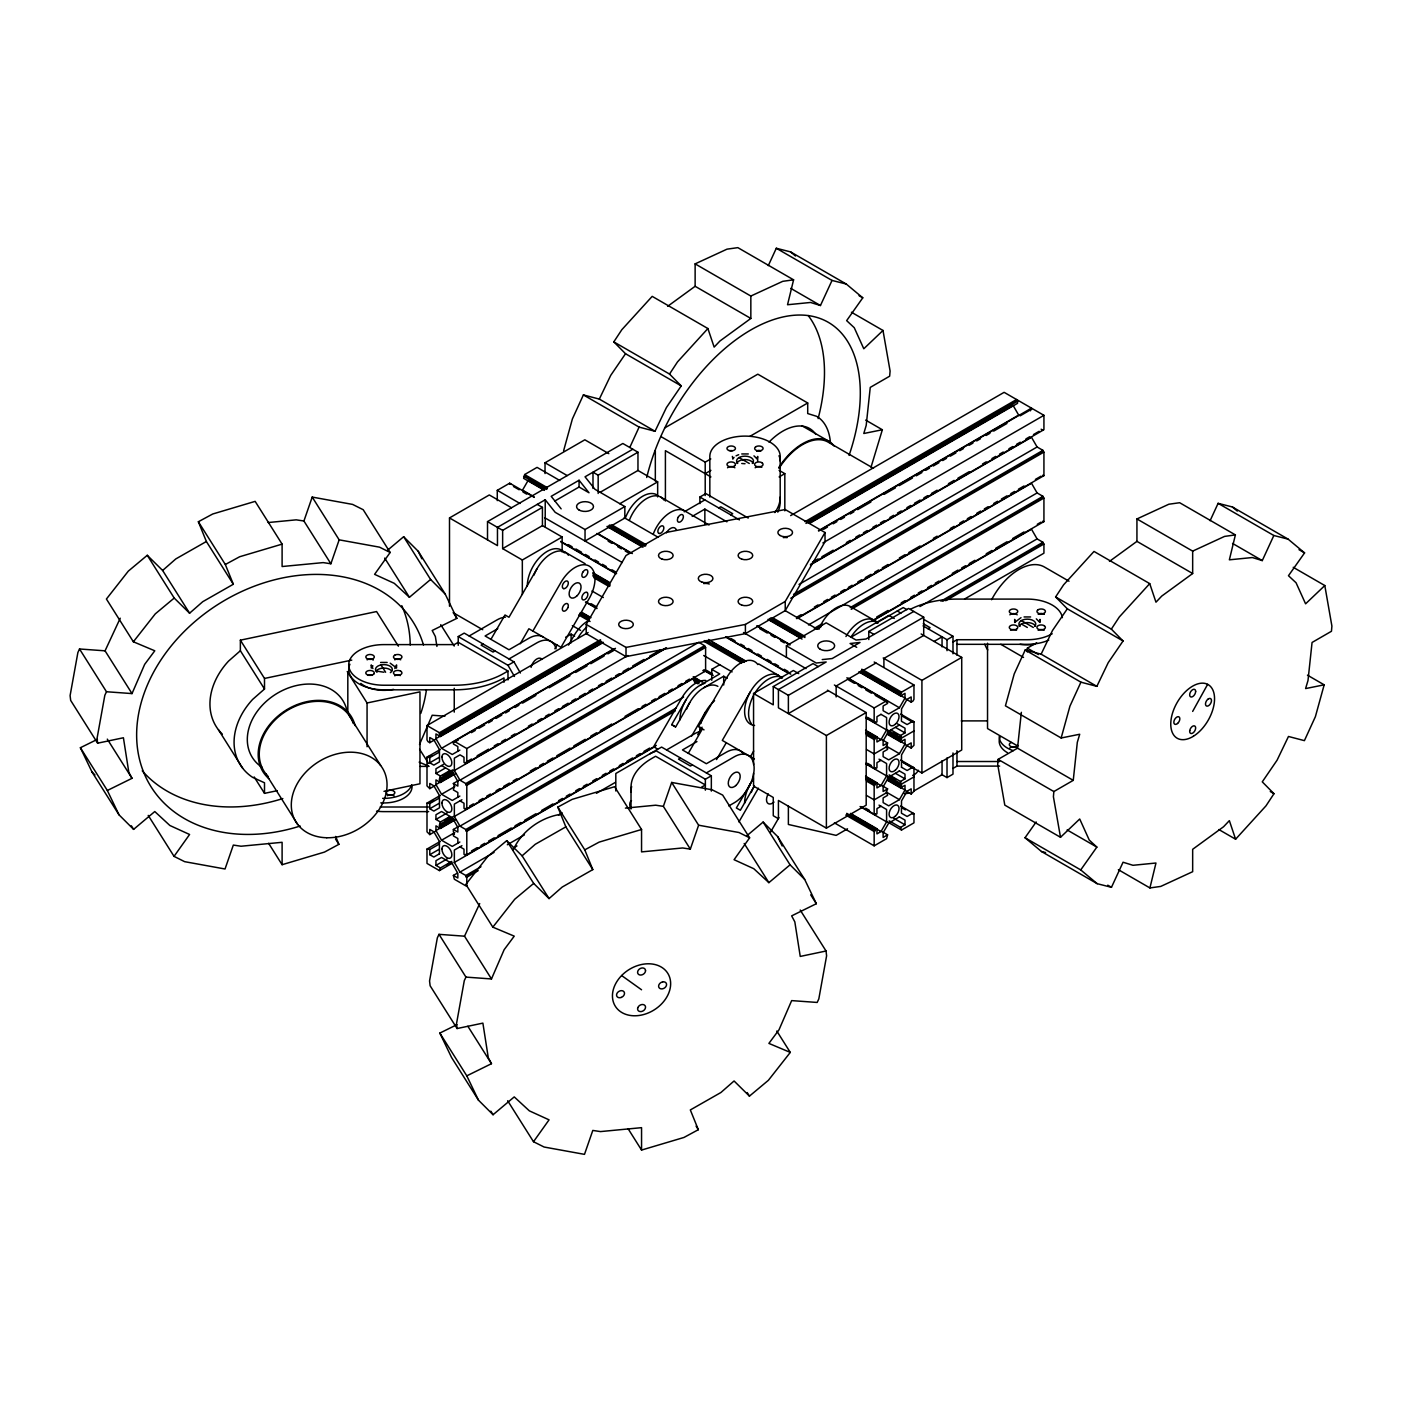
<?xml version="1.0" encoding="UTF-8"?>
<svg xmlns="http://www.w3.org/2000/svg" width="1402" height="1402" viewBox="0 0 1402 1402"><rect width="100%" height="100%" fill="white"/><g stroke="black" fill="none" stroke-linecap="round" stroke-linejoin="round"><path stroke-width="1.5" d="M1021.357 712.321L1017.519 748.177L998.119 759.376L997.698 764.563L1004.796 805.116L1060.508 837.292L1079.715 818.996L1089.249 840.061L1096.855 847.106L1080.732 869.923L1025.02 837.748L1036.166 821.958M1109.455 561.396L1136.934 541.365L1136.934 518.95L1192.664 551.126L1192.664 573.523L1161.75 596.078L1155.967 602.194L1149.728 583.618L1093.998 551.442L1063.61 584.809L1055.618 596.954L1111.348 629.13L1123.055 640.977L1108.228 662.655L1096.855 686.349L1041.125 654.173L1025.195 650.002L1014.207 673.976L1005.427 705.819L1061.156 737.995L1079.715 734.245L1077.314 742.324L1073.249 780.353L1053.848 791.552L1053.41 796.739L1060.508 837.292M757.255 458.314L757.676 456.421L757.676 461.013M1039.565 621.296L1040.004 619.404L1040.004 622.47M667.65 306.319L695.129 286.288L695.129 263.874L727.025 249.153L737.855 247.646L793.585 279.822L787.538 304.742L810.549 302.464L820.45 305.513L832.034 280.435L846.282 284.045L862.773 297.82L846.65 320.637L854.256 327.7L863.79 348.765L882.997 330.469L851.417 312.225M1118.358 869.696L1149.92 887.939L1155.967 863.019L1132.956 865.297L1123.055 862.23L1111.471 887.308L1097.223 883.698L1041.493 851.522L1025.02 837.748M1136.934 518.95L1168.847 504.229L1179.66 502.722L1235.39 534.898L1229.361 559.819L1252.354 557.54L1262.273 560.59L1273.84 535.511L1288.087 539.122L1304.579 552.896L1288.473 575.714L1296.061 582.776L1305.595 603.824L1324.802 585.545L1293.222 567.302M563.622 450.743L572.402 418.9L583.39 394.926L599.32 399.097L655.032 431.273L666.406 407.579L681.232 385.9L669.525 374.054L613.813 341.878L621.805 329.733L652.193 296.365L707.905 328.541L714.144 347.118L719.945 341.001L750.841 318.447L750.841 296.05L695.129 263.874M865.647 420.092L882.349 429.748L871.045 467.129M1061.156 737.995L1069.936 706.152L1080.924 682.178L1096.855 686.349M1307.453 675.168L1324.171 684.824L1315.391 716.667L1304.403 740.642L1288.473 736.471L1277.099 760.164L1262.273 781.86L1273.98 793.707L1265.988 805.852L1235.6 839.22L1218.881 829.563M312.208 497.079L339.161 539.84L330.872 563.762L303.919 521.001L312.208 497.079L352.585 504.405L363.206 509.715L390.159 552.476L374.597 574.347L394.295 583.337L409.419 597.287L430.589 579.464L403.636 536.721L387.355 550.425M671.663 782.439L698.617 825.2L690.327 849.121L663.374 806.36L671.663 782.439L712.058 789.782L722.661 795.074L749.614 837.835L734.07 859.706L753.768 868.697L768.892 882.647L790.062 864.824L763.109 822.08L746.81 835.785M330.872 563.762L323.161 562.605L282.1 566.531L282.1 544.134L255.146 501.373L212.736 513.991L198.365 521.737L225.319 564.498L233.328 584.248L202.747 601.686L189.585 613.217L162.632 570.474L147.263 555.297L128.318 571.122L106.412 599.022L133.365 641.783L154.781 650.791L144.669 664.355L132.016 693.587L105.062 650.826L120.239 618.212M419.513 744.48L432.184 715.248L444.942 716.177M690.327 849.121L682.634 847.965L641.555 851.89L641.555 829.493L614.602 786.732L572.209 799.35L557.821 807.096L584.774 849.857L592.801 869.608L562.22 887.045L549.058 898.594L522.105 855.833L506.718 840.674L487.773 856.499L465.867 884.382L492.821 927.143L514.236 936.15L504.142 949.715L491.471 978.947L464.518 936.186L479.712 903.571M629.813 447.396L639.102 427.102L655.032 431.273M768.296 265.626L776.305 248.259L790.553 251.887L846.282 284.045M1210.101 520.703L1218.11 503.336L1232.376 506.963L1288.087 539.122M105.062 650.826L79.528 648.986L77.881 652.526L70.1 695.602L70.678 700.422L97.632 743.183L123.411 737.767L128.826 772.309L132.016 778.32L107.341 790.483L80.387 747.722L97.457 739.31M79.528 648.986L106.482 691.747L104.835 695.287L97.053 738.363L97.632 743.183M464.518 936.186L439.001 934.345L437.336 937.885L429.555 980.962L430.134 985.781L457.087 1028.542L482.884 1023.127L488.282 1057.669L491.471 1063.697L466.796 1075.842L439.842 1033.081L456.929 1024.669M439.001 934.345L465.955 977.106L464.29 980.646L456.509 1023.723L457.087 1028.542M599.32 399.097L610.694 375.421L625.52 353.725L613.813 341.878M1041.125 654.173L1052.499 630.497L1067.325 608.801L1055.618 596.954M1192.664 711.41L1207.648 684.334M490.928 639.347L505 614.97L508.979 617.266L537.124 568.529M520.23 643.763L528.887 628.762L561.01 647.303L589.155 598.566A28.145 16.246 -60 0 0 589.155 566.058A28.145 16.246 -60 0 0 561.01 582.303L532.865 631.058M554.859 648.758L557.032 645.008M568.529 645.113L573.944 635.737A28.145 16.246 -60 0 1 588.016 620.876M586.211 624.433L626.011 555.49L665.81 532.515L785.225 509.539L825.024 532.515L825.024 541.715L785.225 610.641L745.408 633.634L626.011 656.609L586.211 633.634L586.211 624.433L626.011 647.409L745.408 624.433L785.225 601.458L825.024 532.515M675.431 726.832L671.681 724.659L685.753 700.299M689.731 702.595L675.659 726.972L671.681 724.659M691.589 736.155L705.662 711.778M697.723 734.701L702.052 727.2M688.312 753.312L702.384 728.935M781.738 678.358A28.145 16.246 -60 0 0 750.438 691.677L722.293 740.414L754.416 758.973M716.527 759.586L726.271 742.727M750.438 756.677L753.68 751.051M750.438 783.595L736.365 807.973L740.344 810.268L754.416 785.891A28.145 16.246 -60 0 0 751.244 792.481M738.907 821.94L758.394 788.187M770.294 832.56L778.951 817.559M865.577 730.232L876.951 736.804L876.951 741.973L880.999 739.625L886.59 729.934L886.59 717.579L880.912 714.301M846.826 677.814L887.589 701.351L887.589 703.418L883.12 705.995L883.12 710.691L888.71 713.916L899.418 707.747L905.009 698.056L905.009 693.359L900.522 695.953L858.865 671.891M865.577 776.2L876.951 782.754L876.951 787.924L880.999 785.576L886.59 775.902L886.59 763.529L879.019 759.165M881.911 739.66L887.589 742.937L886.59 747.879L887.589 747.319L887.589 749.387L883.12 751.963L883.12 756.642L888.71 759.884L899.418 753.698L905.009 744.006L905.009 739.327L900.522 741.903L887.273 734.262M850.436 813.405L876.951 828.722L876.951 833.892L880.999 831.544L886.59 821.852L886.59 809.497L879.019 805.116M881.911 785.628L887.589 788.905L886.59 791.552L887.589 795.337L883.12 797.931L883.12 802.61L888.71 805.835L899.418 799.666L905.009 789.974L905.009 785.278L900.522 787.871L887.273 780.213M669.525 374.054L677.517 361.891L707.905 328.541M1111.348 629.13L1119.322 616.968L1149.728 583.618M335.674 836.433L338.881 844.337L324.493 852.083L282.1 864.701L282.1 842.304L241.021 846.23L233.328 845.073L225.039 868.995L184.643 861.669L174.041 856.359L189.585 834.488L169.887 825.498L154.781 811.548L133.611 829.371L118.995 814.807L92.041 772.046L80.387 747.722M776.813 1031.048L790.29 1052.411L768.384 1080.311L749.439 1096.136L734.07 1080.977L720.908 1092.508L690.327 1109.946L698.336 1129.697L683.966 1137.46L641.555 1150.061L641.555 1127.664L600.494 1131.589L592.801 1130.433L584.494 1154.354L544.116 1147.029L533.496 1141.719L549.058 1119.847L529.36 1110.857L514.236 1096.907L493.066 1114.73L478.468 1100.167L451.514 1057.406L439.842 1033.081M371.653 667.615L372.914 665.845M394.856 668.561L396.556 664.916L396.556 667.983M732.79 459.12L734.052 457.35M1015.101 622.12L1021.006 617.669M133.365 641.783L155.271 613.883L174.216 598.058L147.263 555.297M492.821 927.143L514.727 899.243L533.671 883.418L506.718 840.674M162.632 570.474L175.811 558.925L206.374 541.505L198.365 521.737M398.413 646.182L376.577 611.552L240.373 640.171L240.373 650.738L228.544 661.113A67.541 51.821 -32.2 0 0 222.357 734.157M240.373 640.171L264.505 678.445L264.505 689.013L252.675 699.388A67.541 51.821 -32.2 0 0 252.675 777.391L264.505 782.789L264.505 793.357L277.281 790.675M522.105 855.833L535.266 844.284L565.847 826.865L557.821 807.096M449.499 606.242L449.499 517.934L489.298 494.959L511.432 507.734M497.272 500.619L497.272 490.349L509.697 483.182L534.32 497.395M547.358 488.825L524.628 475.716L524.628 474.559L537.071 467.374L559.801 480.5M545.028 473.543L545.028 462.783L584.827 439.807L608.818 453.652M510.696 483.76L509.697 484.321L509.697 483.182M544.467 490.385L523.629 478.345L524.628 475.716M487.51 539.875L487.51 521.614L622.838 443.488L637.963 452.215L637.963 470.476L600.056 492.365M664.636 427.978L757.816 374.176L807.71 402.987L807.71 413.555L816.595 416.306A67.541 38.993 -60 0 1 830.457 443.19M585.037 529.535L585.037 541.032L624.836 518.057L624.836 506.56L585.037 529.535L555.174 512.308L545.22 499.778L497.465 527.362L497.465 545.623L449.499 517.934M554.912 500.97L579.061 487.02L589.015 492.768L579.061 480.255L551.196 496.326L561.15 508.856M632.793 449.218L585.037 476.803L594.974 489.316L624.836 506.56M502.635 530.342L542.434 507.366L542.434 525.627L502.635 548.62L502.635 530.342L487.51 521.614M592.993 488.439L592.993 472.211L598.163 475.19L637.963 452.215M502.635 548.62L522.333 559.994L562.149 537.001L562.149 552.09M619.754 503.739L657.661 481.85L657.661 496.939M660.868 436.548L705.206 462.152L710.796 458.927M749.93 436.337L807.71 402.987M705.206 473.648L710.902 470.371M458.226 645.306L458.226 636.561L464.202 633.108L513.956 661.832L520.405 673.013M699.878 503.598L699.878 497.044L705.854 493.592L748.23 518.057M469.179 635.982L497.044 619.894A28.145 16.246 -60 0 1 505.456 617.195M684.229 511.818L704.856 499.918M497.763 628.674L485.092 635.982L508.979 649.774L528.887 638.278A28.145 16.246 -60 0 1 542.96 636.894M692.202 516.409L704.856 509.101L726.902 521.824M483.112 644.026L481.114 645.165L493.066 652.07L495.046 650.914M718.788 507.962L720.786 506.805L732.72 513.693L730.74 514.849M779.126 476.925L784.822 473.648L784.822 510.854M508.979 658.958L536.843 642.87A28.145 16.246 -60 0 1 556.068 648.811M458.226 636.561L507.98 665.284L513.956 661.832M565.672 637.227L571.105 634.09L574.627 636.14M507.98 671.032L504.001 673.328A70.363 40.623 0 0 1 454.248 685.227L383.885 685.227A35.173 20.311 0 0 1 348.712 664.916A35.173 20.311 0 0 1 383.885 644.605L454.248 644.605L458.226 642.309L507.98 671.032L507.98 679.97M435.461 739.38L429.783 742.674L427.996 741.64L426.997 739.905L426.997 725.553L588.104 632.53M790.64 515.603L1004.13 392.332L1043.929 415.325L1043.929 429.678L810.549 564.428M426.997 725.553L439.439 732.72L600.547 639.715M804.958 521.684L1016.573 399.517L1016.573 400.674L806.851 521.754M439.439 732.72L439.439 733.877L600.547 640.872M439.439 733.877L440.421 734.455L601.528 641.433M805.957 523.419L1017.572 401.252L1017.572 403.32L809.743 523.297M459.838 750.105L452.25 754.486L441.542 748.317L435.952 738.626L602.737 642.326M809.042 523.226L1013.085 405.406L1018.676 415.097L818.418 530.727M435.952 738.626L435.952 733.929L440.421 736.523L603.421 642.414M441.542 748.317L614.023 648.723M435.461 785.348L429.783 788.625L426.997 785.874L426.997 757.15L440.263 749.492M457.841 751.262L457.841 746.565L453.372 743.989L453.372 741.921L615.46 648.337M818.891 530.885L1031.504 408.14L1031.504 409.279L1020.165 415.833M426.997 757.15L431.781 755.538M453.372 741.921L458.156 740.309M471.423 732.65L475.208 730.46M478.993 728.269L484.689 724.992M488.474 722.801L492.26 720.61M496.063 718.42L501.741 715.143M505.526 712.952L509.329 710.761M515.007 707.484L518.81 705.294M522.596 703.103L535.862 695.445M549.128 687.786L569.983 675.746M575.661 672.452L587.035 665.897M590.82 663.707L604.087 656.048M607.89 653.858L613.568 650.581M823.675 529.273L827.443 527.099M833.121 523.822L836.889 521.649M840.674 519.459L844.442 517.285M850.12 514.008L853.888 511.818M857.673 509.645L870.905 502.004M884.119 494.363L895.457 487.826M899.243 485.635L912.474 478.012M916.242 475.821L921.92 472.562M925.688 470.371L929.473 468.198M933.241 466.007L938.919 462.73M942.705 460.557L946.473 458.366M950.258 456.193L955.919 452.916M959.704 450.743L963.472 448.552M969.15 445.275L972.918 443.102M976.703 440.929L980.489 438.738M986.149 435.461L989.935 433.288M993.703 431.097L1006.934 423.474M427.996 757.711L427.996 756.572L429.783 757.606L439.264 752.138M429.783 757.606L429.783 762.776L439.264 757.308M454.353 742.499L454.353 741.343L466.796 748.528L627.903 655.505M822.886 542.942L1043.929 415.325M443.54 764.388L435.952 768.769L435.952 773.466L440.421 776.042L449.902 770.574M435.952 773.466L445.433 767.981M443.225 775.359L452.706 769.873M467.69 761.216L471.493 759.025M477.171 755.748L488.544 749.176M494.24 745.899L498.025 743.708M501.811 741.518L505.614 739.327M511.292 736.05L515.077 733.859M528.344 726.201L532.147 724.01M537.825 720.733L541.61 718.543M545.413 716.352L549.198 714.161M554.877 710.884L558.679 708.693M562.465 706.503L568.16 703.226M571.946 701.035L575.731 698.844M579.517 696.654L585.212 693.377M588.998 691.186L592.783 688.995M598.479 685.718L602.264 683.528M606.067 681.337L611.745 678.06M615.531 675.869L619.333 673.679M623.119 671.488L628.797 668.211M632.6 666.02L643.974 659.448M649.652 656.171L661.025 649.599M812.441 562.184L818.102 558.907M821.887 556.734L833.226 550.18M846.44 542.556L850.225 540.366M855.886 537.106L859.671 534.916M863.457 532.742L867.225 530.552M872.903 527.275L876.671 525.102M880.456 522.911L884.241 520.738M889.902 517.461L893.687 515.288M897.455 513.097L901.241 510.924M906.901 507.647L910.687 505.456M914.454 503.283L920.133 500.006M923.918 497.833L927.686 495.642M931.471 493.469L937.132 490.192M948.471 483.655L954.131 480.378M957.917 478.187L969.255 471.65M982.487 464.009L986.254 461.836M991.933 458.559L995.7 456.386M999.486 454.195L1003.271 452.022M1008.932 448.745L1012.717 446.555M1016.485 444.381L1020.27 442.191M1025.931 438.931L1029.716 436.741M1033.484 434.567L1039.162 431.29M439.439 778.688L453.687 770.452M465.797 783.578L465.797 784.717L704.61 646.848L704.61 645.691L465.797 783.578L459.961 780.195L454.353 770.504L454.353 758.149L460.049 754.854L464.009 757.255L464.009 762.425L465.797 763.459L665.81 647.987M454.353 770.504L666.633 647.952M810.444 564.918L1031.504 437.301L1037.094 446.993L1042.948 450.357L1042.948 451.514L793.55 595.5M440.421 776.042L439.439 779.845L452.706 772.169M439.439 779.845L440.421 780.406L453.687 772.747M459.838 796.073L452.25 800.454L441.542 794.268L435.952 784.577L453.004 774.728M435.952 784.577L435.952 779.898L440.421 782.474L455.597 773.729M457.841 797.212L457.841 792.533L453.372 789.939L454.353 786.154L453.372 783.508L459.05 780.231M459.961 780.195L698.774 642.309L704.61 645.691M799.035 584.424L1037.094 446.993M441.542 794.268L454.809 786.61M435.461 831.298L429.783 834.593L426.997 831.824L426.997 803.101L440.263 795.442M429.888 802.592L433.674 800.402M426.997 803.101L429.783 803.556L439.264 798.088M793.55 594.343L1042.948 450.357M465.797 784.717L466.796 785.295L705.609 647.409L705.609 670.962L465.797 809.427L464.009 808.393L464.009 803.223L459.961 800.875M790.763 598.251L1043.929 452.092L1043.929 475.646L796.424 618.545M429.783 803.556L429.783 808.726L439.264 803.258M461.941 799.736L454.353 804.1L454.353 816.472L459.961 826.146L465.797 829.528L676.185 708.063M457.841 843.18L457.841 838.501L453.372 835.907L453.372 833.84L454.353 834.418L453.372 831.544L453.372 829.476L457.841 832.052L457.841 827.373L452.25 817.681L441.542 811.513L435.952 814.737L435.952 819.416L447.326 812.862M435.952 819.416L440.421 822.01L449.902 816.542M445.117 820.223L448.903 818.032M469.6 806.08L473.385 803.889M479.063 800.612L482.866 798.421M486.652 796.231L490.437 794.04M496.133 790.763L499.918 788.572M503.704 786.382L509.399 783.105M513.185 780.914L516.97 778.723M530.236 771.065L535.932 767.788M539.717 765.597L543.52 763.407M547.306 761.216L552.984 757.939M556.787 755.748L570.053 748.09M573.839 745.899L585.212 739.327M590.89 736.05L596.586 732.773M600.371 730.582L611.745 724.01M625.012 716.352L638.278 708.693M642.063 706.503L645.866 704.312M651.544 701.035L655.33 698.844M659.133 696.654L664.811 693.377M668.614 691.186L672.399 688.995M678.077 685.718L681.88 683.528M685.666 681.337L689.451 679.146M797.317 616.88L801.103 614.689M814.334 607.048L818.102 604.875M823.78 601.598L827.548 599.425M831.333 597.234L835.101 595.061M840.779 591.784L844.565 589.611M848.333 587.42L852.118 585.247M857.779 581.97L861.564 579.78M865.332 577.606L871.01 574.329M874.778 572.156L878.563 569.966M882.349 567.792L888.009 564.515M899.348 557.961L905.009 554.701M908.794 552.511L920.133 545.974M933.364 538.333L937.132 536.16M950.363 528.519L954.131 526.328M959.809 523.069L963.595 520.878M967.362 518.705L971.148 516.514M976.808 513.237L980.594 511.064M984.362 508.891L988.147 506.7M993.808 503.423L997.593 501.25M1001.378 499.059L1007.039 495.8M1010.824 493.609L1014.592 491.436M1018.378 489.245L1024.038 485.968M1035.377 479.431L1041.055 476.154M439.439 824.656L453.687 816.42M454.353 816.472L693.166 678.586L695.97 683.422M797.212 618.527L1031.504 483.252L1037.094 492.943L1042.948 496.326L1042.948 497.465L852.118 607.644M440.421 822.01L439.439 825.796L452.706 818.137M711.76 680.285L711.76 669.35L719.717 664.758M439.439 825.796L440.421 826.374L453.687 818.715M459.838 842.024L452.25 846.405L441.542 840.236L435.952 830.545L454.896 819.592M435.952 830.545L435.952 825.848L440.421 828.442L455.597 819.679M699.826 685.438L719.717 673.941L711.76 669.35M453.372 829.476L459.05 826.199M459.961 826.146L683.598 697.022M808.481 624.942L1037.094 492.943M703.804 687.734L723.712 676.237L727.235 678.288M441.542 840.236L454.809 832.578M452.706 862.949L439.439 870.607L426.997 863.422L426.997 849.069L440.263 841.41M426.997 849.069L429.783 849.524L439.264 844.057M814.334 628.306L821.887 623.943M850.225 607.592L1042.948 496.326M465.797 829.528L465.797 830.685L674.292 710.306M816.209 628.376L821.887 625.099M786.399 657.293L786.399 645.796L826.199 622.821L856.044 640.048L865.998 639.014L913.771 611.447M465.797 830.685L466.796 831.263L675.291 710.884M817.208 628.937L820.994 626.764M851.224 609.309L1043.929 498.043L1043.929 521.597L872.009 620.858M429.783 849.524L429.783 854.694L439.264 849.226M439.527 853.748L433.831 857.043L429.783 854.694M461.941 845.686L454.353 850.068L454.353 862.423L459.961 872.114L465.797 875.496L480.974 866.734M478.17 870.642L466.796 877.214L466.796 886.414L454.353 879.229L453.372 875.426L457.841 878.02L457.841 873.341L452.25 863.65L441.542 857.463L435.952 860.688L435.952 865.385L447.326 858.813M435.952 865.385L440.421 867.961L451.795 861.406M447.01 865.087L450.813 862.896M471.493 850.944L477.171 847.667M480.974 845.476L484.759 843.285M488.544 841.095L494.24 837.818M498.025 835.627L511.292 827.969M515.077 825.778L520.773 822.501M524.558 820.31L535.932 813.738M541.61 810.461L552.984 803.889M558.679 800.612L562.465 798.421M566.25 796.231L570.053 794.058M575.731 790.763L579.517 788.572M583.32 786.382L587.105 784.209M592.783 780.914L596.586 778.723M602.264 775.446L606.067 773.256M609.852 771.065L613.638 768.874M619.333 765.597L623.119 763.407M626.904 761.216L632.6 757.939M636.385 755.748L640.171 753.557M643.974 751.367L649.652 748.09M876.671 617.02L888.009 610.466M901.241 602.842L905.009 600.652M910.687 597.392L914.454 595.202M918.24 593.028L922.025 590.838M927.686 587.561L931.471 585.388M935.239 583.197L939.025 581.024M952.256 573.383L957.917 570.106M961.702 567.933L965.47 565.76M969.255 563.569L974.916 560.292M986.254 553.755L991.933 550.478M995.7 548.305L1007.039 541.75M1012.717 538.473L1024.038 531.936M1037.27 524.295L1041.055 522.122M459.961 846.843L464.009 849.174L464.009 854.344L465.797 855.378L656.329 745.373M454.353 862.423L655.26 746.425M874.673 619.754L1031.504 529.22L1037.094 538.911L1042.948 542.276L1042.948 543.433L942.81 601.248M753.557 764.546L753.557 693.482L793.357 670.507L798.737 673.608M850.979 637.227L888.886 615.355L894.266 618.457M876.425 623.031L903.238 607.557L906.919 609.677M753.557 693.482L773.256 704.856L773.256 686.577L813.055 663.602L818.242 666.598M868.784 639.557L868.784 631.426L908.584 608.45L923.708 617.178L923.708 635.457L883.908 658.432L883.908 667.054M666.563 749.947L694.428 733.859A28.145 16.246 -60 0 1 699.58 731.669M453.372 875.426L457.157 873.253M459.961 872.114L494.065 852.416M507.331 844.758L524.401 834.909M558.504 815.21L562.307 813.02M596.411 793.322L615.373 782.386M919.957 606.54L1037.094 538.911M696.952 741.588L682.476 749.947L706.363 763.722L726.271 752.243A28.145 16.246 -60 0 1 743.498 753.785M513.185 848.14L516.97 845.949M940.917 601.195L1042.948 542.276M465.797 875.496L465.797 876.636L477.171 870.081M945.684 600.722L1043.929 544.011L1043.929 553.194L964.576 599.022M773.256 686.577L788.38 695.322L923.708 617.178M680.496 757.991L678.498 759.13L690.45 766.035L692.43 764.879M928.124 628.815L930.104 627.658L923.287 623.715M828.179 690.608L788.38 713.583L788.38 695.322M875.952 663.023L836.153 686.016L836.153 696.952M706.363 772.923L734.227 756.835A28.145 16.246 -60 0 1 754.136 768.331A28.145 16.246 -60 0 1 734.227 802.803L728.795 805.922M934.082 641.45L942.056 636.858L942.056 646.9M655.61 750.508L705.364 779.232L711.34 775.797L711.34 791.114M923.077 625.888L947.016 639.715L952.992 636.28L952.992 653.788M701.386 787.276L705.364 784.98L655.61 756.256L651.632 758.552A70.363 40.623 0 0 0 631.023 787.276L631.023 808.989M952.992 642.028L956.97 639.715L1027.333 639.715A35.173 20.311 0 0 0 1052.219 633.774M786.399 645.796L816.244 663.023L826.199 661.989L778.425 689.574L778.425 707.835L826.391 735.524L866.191 712.549L866.191 805.169L826.391 828.144L778.425 800.454L778.425 818.715L773.256 815.736L773.256 797.458L753.557 786.084L753.557 773.168M834.383 685L874.165 707.957L886.59 700.772L886.59 701.929L887.589 701.351M861.757 669.192L901.521 692.15L913.964 684.982L913.964 699.335L912.965 701.07L911.177 702.104L905.499 698.809M883.19 658.011L921.92 680.373L961.719 657.398L961.719 750.017L921.92 772.993L901.626 761.268M860.758 670.927L900.522 693.885L901.521 692.15M880.999 714.354L876.951 716.685L876.951 721.855L875.146 722.889L865.682 717.421M1027.333 651.965L1027.333 648.145L1036.656 642.764M865.682 732.37L875.146 737.838L876.951 736.804M866.576 735.174L874.165 739.555L875.146 737.838M899.418 724.974L888.71 731.161L883.12 740.834L883.12 745.531L887.589 742.937M901.609 715.756L912.965 722.328L913.964 721.75L913.964 745.303L911.177 748.055L905.499 744.777M891.059 730.004L900.522 735.472L905.009 732.895L905.009 728.199L897.438 723.835M886.59 746.74L874.165 753.925L866.576 749.544M913.964 730.933L901.521 738.118L887.273 729.881M887.273 732.194L900.522 739.835L901.521 736.961L900.522 737.54L900.522 735.472M880.999 760.305L876.951 762.653L876.951 767.823L875.146 768.857L865.682 763.389M865.682 778.32L875.146 783.788L876.951 782.754M866.576 781.142L874.165 785.523L875.146 783.788M899.418 770.942L888.71 777.111L883.12 786.802L883.12 791.482L887.589 788.905M903.501 762.811L912.965 768.278L913.964 767.7L913.964 791.254L911.177 794.023L905.499 790.746M889.166 774.868L900.522 781.44L905.009 778.846L905.009 774.167L899.33 770.89M886.59 792.691L874.165 799.876L866.576 795.495M913.964 776.901L901.521 784.086L887.273 775.849M887.273 778.145L900.522 785.803L901.521 785.225L900.522 781.44M880.999 806.273L876.951 808.603L876.951 813.773L875.146 814.807L860.898 806.588M847.527 828.81L836.153 835.382L788.38 824.464L788.38 806.203M914.192 790.816L942.056 774.728L942.056 760.655M952.992 768.419L956.97 766.105L999.626 766.105M941.496 774.412L947.016 777.602L952.992 774.149L952.992 752.962M846.738 813.353L875.146 829.756L876.951 828.722M845.756 815.07L874.165 831.474L875.146 829.756M899.418 816.893L888.71 823.079L883.12 832.77L883.12 837.45L887.589 834.856L886.59 838.659L874.165 845.844L834.383 822.869M887.273 821.817L901.521 830.037L913.964 822.851L913.964 813.668L912.965 814.247L912.965 813.09L907.112 816.472L901.433 813.195L901.521 800.875L907.112 791.184L911.177 788.853L911.177 794.023M889.166 820.836L900.522 827.39L905.009 824.814L905.009 820.117L899.33 816.84M225.319 564.498L239.689 556.734L282.1 544.134M584.774 849.857L599.162 842.111L641.555 829.493M403.636 536.721L418.234 551.284L445.188 594.027L456.859 618.352L432.184 630.497L435.374 636.526L436.916 646.41M763.109 822.08L777.707 836.643L804.66 879.387L816.332 903.712L791.657 915.874L794.829 921.885L800.244 956.427L826.041 951.012L826.602 955.831L818.821 998.907L817.173 1002.448L791.657 1000.607L778.986 1029.839L768.892 1043.403L790.29 1052.411M750.841 296.05L782.754 281.329L793.585 279.822M1192.664 551.126L1224.559 536.405L1235.39 534.898M736.068 455.843L738.679 454.686M1010.527 630.269L1011.403 629.866A4.224 2.436 0 0 1 1016.503 630.269M1011.403 742.482L1010.527 742.867A4.224 2.436 0 0 0 1010.527 746.302A4.224 2.436 0 0 0 1016.503 746.302L1017.169 745.811A4.224 2.436 0 0 0 1017.589 745.216M264.505 678.445L351.762 660.114M347.24 671.505L367.061 702.98L419.969 691.852L419.969 783.771L383.99 791.341M882.349 429.748L863.79 433.498L866.191 425.437L870.256 387.39L889.657 376.192L890.095 371.004L882.997 330.469M1324.171 684.824L1305.595 688.575L1307.996 680.513L1312.062 642.466L1331.462 631.268L1331.9 626.081L1324.802 585.545M1149.92 887.939L1160.751 886.414L1192.664 871.693L1192.664 849.297L1223.56 826.759L1229.361 820.643L1235.6 839.22M822.22 659.588L832.175 658.554L860.022 642.466L850.085 643.5L856.71 647.321M268.115 522.543L296.208 519.844L303.919 521.001M625.415 808.113L655.68 805.204L663.374 806.36M741.746 453.95L748.3 453.95M380.608 662.445L387.162 662.445M1024.056 616.95L1030.61 616.95M956.97 644.324L1027.333 644.324A35.173 20.311 0 0 0 1048.749 640.118M961.246 720.891L986.833 720.891M956.97 761.514L999.626 761.514M420.144 766.386L428.661 766.386M428.661 807.009L383.885 807.009A35.173 20.311 0 0 1 380.222 806.904M428.661 811.618L383.885 811.618A35.173 20.311 0 0 1 376.56 811.162M106.482 691.747L132.016 693.587M465.955 977.106L491.471 978.947M741.746 463.484L745.023 463.729M383.885 672.224L377.559 671.243M339.161 539.84L379.539 547.166L390.159 552.476M698.617 825.2L739.012 832.525L749.614 837.835M1041.493 851.522L1045.577 852.556M419.145 762.145L428.889 766.228M761.812 467.269L760.953 466.884A4.224 2.436 0 0 0 755.17 467.777M1044.139 630.269L1043.263 629.866A4.224 2.436 0 0 0 1038.163 630.269M390.229 663.181L396.118 667.615M400.324 675.606L399.815 675.378A4.224 2.436 0 0 0 394.716 675.764M859.058 295.682L862.773 297.82M1299.006 549.689L1304.579 552.896M776.305 248.259L832.034 280.435M1218.11 503.336L1273.84 535.511M1016.573 400.674L1017.572 401.252M1031.504 409.279L1030.505 408.718L1030.505 410.786M1041.143 429.222L1042.948 430.256M790.746 288.356L820.45 305.513M1232.551 543.433L1262.273 560.59M1042.948 451.514L1043.929 452.092M1043.929 475.646L1042.948 475.068L1042.948 476.224M695.129 286.288L750.841 318.447M1136.934 541.365L1192.664 573.523M1042.948 497.465L1043.929 498.043M1043.929 521.597L1042.948 521.036L1042.948 522.175M1042.948 543.433L1043.929 544.011M801.734 425.647L829.721 441.805M873.499 468.321L828.056 442.086A50.945 29.407 -60 0 0 779.091 468.25M1069.007 581.199L1044.385 566.986A50.945 29.407 -60 0 0 991.617 599.723M625.52 353.725L681.232 385.9M1067.325 608.801L1123.055 640.977M779.126 470.371L784.822 473.648M739.047 457.56L749.281 463.466M1021.375 620.56L1033.309 627.448M1021.375 624.013L1027.333 627.448M1027.333 648.145L1038.426 654.541M583.39 394.926L639.102 427.102M1025.195 650.002L1080.924 682.178M1270.265 791.552L1273.98 793.707M710.902 476.925L665.407 450.673L665.407 501.005M1000.8 644.307L1023.548 657.433M923.515 619.246L952.992 636.28M699.878 497.044L739.432 519.879M897.262 610.992L900.96 613.13M637.963 470.476L657.661 481.85M921.149 633.967L961.719 657.398M660.798 497.114L709.062 524.996M878.371 622.733L850.225 606.488A28.145 16.246 -60 0 0 818.908 629.323M868.784 631.426L873.954 634.423M545.028 462.783L567.162 475.558M624.188 517.671L658.274 537.352M785.173 610.624L817.366 629.218M874.182 662.007L913.964 684.982M1017.852 746.074L987.534 728.567L987.534 643.22M1017.519 748.177L1073.249 780.353M524.628 474.559L547.358 487.686M611.745 524.856L645.849 544.537M772.73 617.809L804.941 636.385M609.852 524.909L645.849 545.693M770.837 617.861L804.941 637.542M861.757 670.349L901.521 693.307M523.629 476.277L546.359 489.403M608.854 525.487L644.85 546.272M769.838 618.44L802.049 637.016M543.257 489.193L528.116 480.448L522.525 490.139L533.882 496.694M607.662 526.381L641.748 546.061M768.647 619.316L798.947 636.823M859.549 671.803L905.009 698.056M606.961 526.469L642.957 547.236M767.945 619.404L802.049 639.084M998.119 759.376L1053.848 791.552M598.268 533.882L632.372 553.562M757.36 625.73L789.571 644.324M848.28 678.217L899.418 707.747M596.831 533.479L630.918 553.159M756.905 625.905L790.009 645.008M513.482 486.512L519.178 489.789M522.964 491.979L526.749 494.17M608.188 541.19L611.973 543.38M617.651 546.657L621.437 548.848M625.239 551.021L629.025 553.212M759.709 628.657L767.28 633.038M771.065 635.229L774.85 637.402M780.528 640.696L784.331 642.87M848.718 680.058L854.396 683.335M858.182 685.525L861.985 687.716M865.77 689.889L871.448 693.184M875.234 695.357L886.59 701.929M537.264 504.37L542.434 507.366M900.697 714.091L913.964 721.75M497.272 490.349L519.984 503.476M544.607 517.688L622.26 562.535M743.481 632.512L805.975 668.596M895.545 727.428L905.009 732.895M542.434 525.627L562.149 537.001M827.46 690.187L866.191 712.549M1067.132 829.949L1096.855 847.106M568.336 544.607L572.121 546.798M575.907 548.971L581.585 552.265M585.388 554.438L589.173 556.629M594.851 559.906L598.636 562.097M602.422 564.287L606.207 566.478M611.903 569.755L615.688 571.946M731.213 638.646L734.998 640.837M740.677 644.114L744.48 646.304M748.265 648.478L752.05 650.668M757.728 653.945L761.514 656.136M767.192 659.413L770.995 661.604M774.78 663.794L778.566 665.985M784.244 669.262L788.029 671.453M867.575 717.368L873.253 720.646M893.95 732.598L897.736 734.788M560.765 541.382L616.582 573.611M726.429 637.034L790.833 674.204M560.835 541.855L615.758 573.576M725.605 636.999L788.117 673.083M865.77 717.912L886.59 729.934M888.272 731.616L901.521 739.275M887.957 734.175L905.009 744.006M565.269 552.265L585.177 563.762M758.675 663.935L778.583 675.431M592.853 572.77L609.905 582.619M708.378 639.487L746.267 661.341M593.116 573.418L608.275 582.163M712.444 642.309L744.637 660.903M867.75 731.967L880.999 739.625M592.958 574.908L610.01 584.739M706.59 640.521L744.48 662.375M592.958 576.047L610.01 585.896M704.698 640.574L742.587 662.445M865.682 733.509L875.146 738.977M886.152 746.039L899.418 753.698M593.852 577.729L609.011 586.474M703.699 641.135L741.588 663.006M704.61 646.848L705.609 647.409M900.697 760.059L913.964 767.7M1107.755 885.17L1111.471 887.308M901.433 767.227L907.112 770.504L912.965 767.139L912.965 768.278M591.959 590.996L603.333 597.55M703.699 655.505L732.107 671.908M895.545 773.378L905.009 778.846M591.066 603.684L596.744 606.961M706.59 670.384L712.269 673.661M867.575 763.336L871.361 765.51M892.058 777.462L895.843 779.652M586.281 602.071L596.744 608.117M703.699 669.876L713.18 675.343M585.458 602.036L596.831 608.591M704.785 670.927L712.356 675.291M865.77 763.862L886.59 775.902M702.823 670.507L704.61 671.54L704.61 670.401M888.272 777.567L901.521 785.225M887.957 780.125L905.009 789.974M581.497 612.183L590.961 617.651M693.236 676.693L702.7 682.161M581.76 612.814L589.331 617.195M695.392 678.428L701.088 681.705M865.858 776.831L880.999 785.576M579.692 613.217L589.173 618.685M693.342 678.813L699.02 682.108M579.692 614.356L589.173 619.824M693.342 679.97L699.02 683.247M865.682 779.477L875.146 784.945M886.152 792.007L899.418 799.666M578.711 614.935L590.067 621.489M694.235 681.635L698.021 683.825M900.697 806.01L913.964 813.668M901.609 807.675L905.394 809.865M572.349 625.625L580.603 630.392M893.635 818.242L905.009 824.814M865.682 808.2L869.468 810.391M860.074 806.553L886.59 821.852M881.911 831.579L887.589 834.856M850.699 814.054L880.999 831.544M704.032 729.881L698.406 726.639L726.551 677.885A28.145 16.246 -60 0 1 757.851 664.566M846.738 814.492L875.146 830.895M453.197 612.674L482.709 629.708M711.34 775.797L661.586 747.073L615.811 773.501L615.811 791.008M657.608 749.036L653.63 746.74L681.775 697.986A28.145 16.246 -60 0 1 705.802 680.478M441.542 765.545L452.25 771.731L457.841 781.405L457.841 786.101L453.372 783.508M429.783 762.776L433.831 765.124L439.527 761.829L439.439 749.527L433.831 739.835L429.783 737.505L429.783 742.674M429.783 808.726L433.831 811.075L439.527 807.797L439.439 795.495L433.831 785.803L429.783 783.455L429.783 788.625M465.797 876.636L466.796 877.214M621.629 975.547A30.967 23.746 -32.2 0 1 669.876 978.035A30.967 23.746 -32.2 0 1 633.178 1015.749A30.967 23.746 -32.2 0 1 621.629 975.547L641.555 989.777M1036.288 618.843L1039.565 622.12M1017.169 614.812L1016.503 614.304A4.224 2.436 0 0 0 1009.861 614.812M753.978 455.843L757.255 459.12M1232.376 506.963L1237.318 511.082M790.553 251.887L795.512 256.005M1080.732 869.923L1097.223 883.698M533.671 883.418L549.058 898.594M174.216 598.058L189.585 613.217M790.062 864.824L804.66 879.387M430.589 579.464L445.188 594.027M92.041 772.046L94.968 774.955M372.914 668.561L371.232 664.916L371.232 667.983M810.707 894.809L816.332 903.712M800.209 910.038L826.041 951.012M744.182 843.461L768.892 882.647M453.494 613.007L456.859 618.352M747.196 1092.579L749.439 1096.136M440.736 624.679L454.213 646.059M565.847 826.865L592.801 869.608M384.709 558.084L409.419 597.287M696.093 1126.139L698.336 1129.697M380.993 664.934L385.62 672.259M419.601 749.246L428.591 763.494M628.078 1128.698L641.555 1150.061M348.59 714.599L380.643 765.457M206.374 541.505L233.328 584.248M240.373 650.738L264.505 689.013M467.882 1026.282L491.471 1063.697M507.664 1100.745L533.496 1141.719M335.516 838.992L338.881 844.337M490.823 1111.173L493.066 1114.73M265.661 773.624L297.715 824.464M254.165 776.953L264.505 793.357M218.467 729.794L242.599 768.086M268.623 843.321L282.1 864.701M107.306 739.134L132.016 778.32M148.209 815.386L174.041 856.359M131.35 825.796L133.611 829.371M507.98 665.284L514.446 676.465M777.707 836.643L782.193 846.002M418.234 551.284L421.827 558.767M466.796 1075.842L478.468 1100.167M107.341 790.483L118.995 814.807M1015.101 621.296L1014.68 619.404L1014.68 622.47M732.352 456.421L732.79 458.314M956.97 639.715L956.97 655.172M956.97 750.666L956.97 766.105M947.016 639.715L947.016 650.668M947.016 757.904L947.016 777.602M921.92 680.373L921.92 772.993M912.965 722.328L912.965 721.171L907.112 724.554L901.433 721.259L901.521 708.956L907.112 699.265L911.177 696.934L911.177 702.104M911.177 748.055L911.177 742.885L907.112 745.233L901.521 754.924L901.521 767.28M901.521 830.037L900.522 827.39M900.522 693.885L900.522 695.953M900.522 739.835L900.522 741.903M900.522 785.803L900.522 787.871M875.146 722.889L875.146 721.75L874.165 722.31L874.165 707.957M875.146 768.857L875.146 767.7L874.165 768.278L874.165 739.555M875.146 814.807L875.146 813.668L874.165 814.247L874.165 785.523M874.165 831.474L874.165 845.844M826.391 735.524L826.391 828.144M785.225 601.458L785.225 610.641M745.408 624.433L745.408 633.634M723.712 676.237L723.712 685M709.833 497.044L709.833 456.421A35.173 20.311 0 0 1 745.023 436.11A35.173 20.311 0 0 1 780.195 456.421L780.195 501.636A70.363 40.623 0 0 1 777.795 512.151M705.364 779.232L705.364 790.185M705.206 462.152L705.206 495.537M704.856 509.101L704.856 524.418M655.33 450.69L655.33 481.044M626.011 647.409L626.011 656.609M598.163 475.19L598.163 493.469M579.061 480.255L579.061 487.02M571.105 634.09L571.105 642.852M545.22 499.778L545.22 526.802M522.333 559.994L522.333 594.448M504.001 682.266L504.001 677.92A70.363 40.623 0 0 1 454.248 689.819L383.885 689.819A35.173 20.311 0 0 1 349.904 664.25M466.796 748.528L466.796 762.881L465.797 762.32L465.797 763.459M466.796 785.295L466.796 808.849L465.797 808.271L465.797 809.427M466.796 831.263L466.796 854.817L465.797 854.239L465.797 855.378M454.248 688.259L454.248 712.128M440.421 734.455L440.421 736.523M440.421 780.406L440.421 782.474M440.421 826.374L440.421 828.442M440.421 867.961L439.439 870.607M439.439 853.8L439.439 841.445L433.831 831.754L429.783 829.423L429.783 834.593M367.061 702.98L367.061 746.74M347.819 672.434L347.819 711.83M909.039 793.006A28.145 16.246 -60 0 1 904.237 793.479M918.415 770.276A8.447 4.872 -60 0 1 912.649 775.394M1044.175 614.286A4.224 2.436 0 0 0 1038.216 614.286A4.224 2.436 0 0 1 1044.139 614.304M1009.861 747.967A4.224 2.436 0 0 1 1010.527 747.459L1011.403 747.073A4.224 2.436 0 0 1 1017.169 747.967M1062.383 617.651A35.173 20.311 0 0 0 1027.333 599.092L956.97 599.092A70.363 40.623 0 0 0 910.581 609.187M1020.025 626.449A8.447 4.872 0 0 1 1027.333 619.141A8.447 4.872 0 0 1 1034.641 626.449M1034.623 644.307A28.145 16.246 0 0 1 1020.06 644.307M1007.442 752.699A28.145 16.246 0 0 1 1000.152 736.996M1013.26 750.683A28.145 16.246 0 0 1 999.188 736.611M1019.184 626.186A8.447 4.872 0 0 1 1027.333 622.576A8.447 4.872 0 0 1 1035.5 626.186M987.727 649.915A50.945 29.407 -60 0 1 984.8 644.166M845.949 636.526A28.145 16.246 -60 0 1 877.266 623.207M850.891 637.244A28.145 16.246 -60 0 1 878.09 622.576M730.109 450.673A4.224 2.436 0 0 1 732.3 450.673M727.55 467.777A4.224 2.436 0 0 1 728.216 467.269L729.093 466.884A4.224 2.436 0 0 1 734.858 467.777M756.765 450.901A4.224 2.436 0 0 1 760.988 450.901A4.224 2.436 0 0 0 756.73 450.918M779.004 455.755A35.173 20.311 0 0 1 780.195 461.013M780.195 497.044A70.363 40.623 0 0 1 774.85 512.589M646.725 477.486A154.798 89.377 -60 0 1 791.972 315.468A154.798 89.377 -60 0 1 849.069 455.405M808.2 315.538A154.798 89.377 -60 0 1 818.12 418.602M769.015 442.121A53.469 30.879 -60 0 1 815.578 434.059M737.697 463.449A8.447 4.872 0 0 1 745.023 456.141A8.447 4.872 0 0 1 752.331 463.449M736.856 463.203A8.447 4.872 0 0 1 745.023 459.576A8.447 4.872 0 0 1 753.172 463.203M778.723 467.62A52.067 30.055 -60 0 1 834.05 445.976M629.48 519.949A28.145 16.246 -60 0 1 663.952 500.058M653.367 533.741A28.145 16.246 -60 0 1 684.684 510.906M666.388 532.848A8.447 4.872 -60 0 1 676.377 530.166M625.502 517.653A28.145 16.246 -60 0 1 656.819 494.818M649.652 753.961A28.145 16.246 -60 0 1 654.804 751.77M630.549 808.428A8.447 4.872 60 0 1 631.496 800.647M631.023 791.885A70.363 40.623 0 0 1 631.636 786.575M513.307 849.857A50.945 39.081 -32.2 0 1 561.694 814.176M744.602 803.206A28.145 16.246 -60 0 1 753.452 778.986M774.009 802.084A8.447 4.872 -60 0 1 767.297 802.75A8.447 4.872 -60 0 1 768.243 793.882M686.577 709.184A28.145 16.246 -60 0 1 717.877 686.349M699.826 731.388A28.145 16.246 -60 0 1 700.124 727.235M700.877 723.414A28.145 16.246 -60 0 1 714.582 700.685M679.917 719.909A28.145 16.246 -60 0 1 704.978 683.247M754.556 725.447A28.145 16.246 -60 0 1 750.438 691.677M751.244 723.537A28.145 16.246 -60 0 1 753.522 695.585M754.416 693.972A28.145 16.246 -60 0 1 782.561 677.727M783.332 537.632A7.325 4.224 0 0 1 787.118 537.632M703.716 583.582A7.325 4.224 0 0 1 709.272 584.003M531.078 667.405A8.447 4.872 -60 0 1 536.055 659.466A8.447 4.872 -60 0 1 542.013 659.431M367.079 659.799A4.224 2.436 0 0 1 373.055 659.799M394.716 659.799A4.224 2.436 0 0 1 400.692 659.799M372.143 675.396A4.224 2.436 0 0 0 367.92 675.396A4.224 2.436 0 0 0 368.761 674.94M394.05 795.898A4.224 2.436 0 0 1 393.629 795.32M300.168 826.023A154.798 118.767 -32.2 0 1 138.553 754.995A154.798 118.767 -32.2 0 1 253.236 586.614A154.798 118.767 -32.2 0 1 423.474 644.973M426.401 690.029A154.798 118.767 -32.2 0 1 420.758 713.46M401.778 605.682A154.798 118.767 -32.2 0 1 410.225 645.025M282.836 798.544A154.798 118.767 -32.2 0 1 142.25 770.82M262.034 767.297A53.469 41.026 -32.2 0 1 274.354 695.112A53.469 41.026 -32.2 0 1 347.048 710.972M373.247 659.746A4.224 2.436 0 0 1 373.002 659.115M391.544 671.558A8.447 4.872 0 0 1 390.352 672.645M376.98 672.294A8.447 4.872 0 0 1 382.063 664.741A8.447 4.872 0 0 1 392.209 670.349M393.524 689.363A28.145 16.246 0 0 1 360.84 683.422M411.925 785.295A28.145 16.246 0 0 1 380.818 802.855M387.338 795.74A4.224 2.436 0 0 1 393.279 795.442M411.61 784.927A28.145 16.246 0 0 1 382.658 798.351M376.244 670.892A8.447 4.872 0 0 1 384.253 668.088A8.447 4.872 0 0 1 391.824 671.278M268.798 778.601A52.067 39.957 -32.2 0 1 286.481 709.903A52.067 39.957 -32.2 0 1 355.074 725.588M268.395 776.69A50.945 39.081 -32.2 0 1 286.516 710.902A50.945 39.081 -32.2 0 1 353.357 723.642M577.922 638.033A28.145 16.246 -60 0 1 586.842 626.939M533.969 575.1A28.145 16.246 -60 0 1 568.423 555.21M527.31 585.843A28.145 16.246 -60 0 1 542.066 555.122A28.145 16.246 -60 0 1 564.445 552.914M1189.737 730.67L1189.685 731.599A4.224 2.436 -60 0 0 1192.822 733.036A4.224 2.436 -60 0 0 1195.643 727.778L1195.485 726.972A4.224 2.436 -60 0 0 1192.489 726.341A4.224 2.436 -60 0 0 1189.737 730.67M1195.643 691.414L1195.538 692.36A4.224 2.436 -60 0 1 1192.664 696.584A4.224 2.436 -60 0 1 1189.772 695.69L1189.667 694.849A4.224 2.436 -60 0 1 1192.664 689.679A4.224 2.436 -60 0 1 1195.643 691.414M645.533 970.675L645.393 971.586A4.224 3.242 -32.2 0 1 641.555 974.951A4.224 3.242 -32.2 0 1 637.735 973.198L637.595 972.34A4.224 3.242 -32.2 0 1 641.555 968.046A4.224 3.242 -32.2 0 1 645.533 970.675M637.787 1007.775L637.595 1008.704A4.224 3.242 -32.2 0 0 641.345 1011.543A4.224 3.242 -32.2 0 0 645.516 1007.407L645.446 1006.531A4.224 3.242 -32.2 0 0 641.783 1004.568A4.224 3.242 -32.2 0 0 637.787 1007.775M582.741 572.296L582.268 573.278A4.224 2.436 -60 0 0 582.741 577.168A4.224 2.436 -60 0 0 586.334 575.644L586.965 574.732A4.224 2.436 -60 0 0 586.965 569.86A4.224 2.436 -60 0 0 582.741 572.296M567.898 607.592L567.424 608.573A4.224 2.436 -60 0 1 563.201 611.009A4.224 2.436 -60 0 1 563.201 606.137L563.814 605.243A4.224 2.436 -60 0 1 567.424 603.701A4.224 2.436 -60 0 1 567.898 607.592M678.27 517.145L677.797 518.127A4.224 2.436 -60 0 0 678.27 522.017A4.224 2.436 -60 0 0 681.863 520.492L682.494 519.581A4.224 2.436 -60 0 0 682.494 514.709A4.224 2.436 -60 0 0 678.27 517.145M1208.279 698.95L1207.508 699.58A4.224 2.436 -60 0 0 1205.51 704.225A4.224 2.436 -60 0 0 1207.911 705.995L1208.699 705.592A4.224 2.436 -60 0 0 1211.468 700.317A4.224 2.436 -60 0 0 1208.279 698.95M394.716 655.207L394.05 655.715A4.224 2.436 0 0 0 394.716 658.66A4.224 2.436 0 0 0 399.815 659.045L400.692 658.66A4.224 2.436 0 0 0 400.692 655.207A4.224 2.436 0 0 0 394.716 655.207M373.686 674.134L373.02 674.642A4.224 2.436 0 0 1 367.044 674.642A4.224 2.436 0 0 1 367.044 671.19L367.92 670.804A4.224 2.436 0 0 1 373.02 671.19A4.224 2.436 0 0 1 373.686 674.134M755.888 446.695L755.222 447.203A4.224 2.436 0 0 0 755.888 450.13A4.224 2.436 0 0 0 760.988 450.533L761.864 450.13A4.224 2.436 0 0 0 761.864 446.695A4.224 2.436 0 0 0 755.888 446.695M734.858 465.604L734.192 466.112A4.224 2.436 0 0 1 728.216 466.112A4.224 2.436 0 0 1 728.216 462.678L729.093 462.274A4.224 2.436 0 0 1 734.192 462.678A4.224 2.436 0 0 1 734.858 465.604M1038.216 609.695L1037.533 610.185A4.224 2.436 0 0 0 1038.216 613.13A4.224 2.436 0 0 0 1043.298 613.515L1044.175 613.13A4.224 2.436 0 0 0 1044.175 609.695A4.224 2.436 0 0 0 1038.216 609.695M1017.169 628.604L1016.503 629.112A4.224 2.436 0 0 1 1010.527 629.112A4.224 2.436 0 0 1 1010.527 625.66L1011.403 625.274A4.224 2.436 0 0 1 1016.503 625.66A4.224 2.436 0 0 1 1017.169 628.604M1177.592 723.432L1176.821 723.993A4.224 2.436 -60 0 1 1173.842 722.275A4.224 2.436 -60 0 1 1176.821 717.105L1177.592 716.772A4.224 2.436 -60 0 1 1179.818 718.823A4.224 2.436 -60 0 1 1177.592 723.432M662.603 981.908L661.569 982.241A4.224 3.242 -32.2 0 0 658.625 986.184A4.224 3.242 -32.2 0 0 661.569 988.901L662.603 988.813A4.224 3.242 -32.2 0 0 666.563 984.519A4.224 3.242 -32.2 0 0 662.603 981.908M621.279 997.418L620.245 997.698A4.224 3.242 -32.2 0 1 616.565 994.789A4.224 3.242 -32.2 0 1 620.806 990.706L621.805 990.671A4.224 3.242 -32.2 0 1 624.486 993.597A4.224 3.242 -32.2 0 1 621.279 997.418M659.343 533.496L658.73 533.303A4.224 2.436 -60 0 1 658.73 528.431A4.224 2.436 -60 0 1 662.953 525.995L663.426 526.433A4.224 2.436 -60 0 1 662.953 530.867A4.224 2.436 -60 0 1 659.343 533.496M586.982 592.433L586.369 592.24A4.224 2.436 -60 0 0 582.759 594.869A4.224 2.436 -60 0 0 582.286 599.302L582.759 599.758A4.224 2.436 -60 0 0 586.982 597.305A4.224 2.436 -60 0 0 586.982 592.433M563.814 588.647L563.201 588.454A4.224 2.436 -60 0 1 563.201 583.582A4.224 2.436 -60 0 1 567.424 581.147L567.898 581.585A4.224 2.436 -60 0 1 567.424 586.018A4.224 2.436 -60 0 1 563.814 588.647M761.812 462.678L760.953 462.274A4.224 2.436 0 0 0 755.853 462.678A4.224 2.436 0 0 0 755.17 465.604L755.853 466.112A4.224 2.436 0 0 0 761.812 466.112A4.224 2.436 0 0 0 761.812 462.678M729.093 450.55L728.216 450.165A4.224 2.436 0 0 1 728.216 446.712A4.224 2.436 0 0 1 734.192 446.712L734.858 447.22A4.224 2.436 0 0 1 734.192 450.165A4.224 2.436 0 0 1 729.093 450.55M1044.139 625.66L1043.263 625.274A4.224 2.436 0 0 0 1038.163 625.66A4.224 2.436 0 0 0 1037.498 628.604L1038.163 629.112A4.224 2.436 0 0 0 1044.139 629.112A4.224 2.436 0 0 0 1044.139 625.66M1011.403 613.55L1010.527 613.165A4.224 2.436 0 0 1 1010.527 609.712A4.224 2.436 0 0 1 1016.503 609.712L1017.169 610.221A4.224 2.436 0 0 1 1016.503 613.165A4.224 2.436 0 0 1 1011.403 613.55M400.692 671.172L399.815 670.769A4.224 2.436 0 0 0 394.716 671.172A4.224 2.436 0 0 0 394.05 674.099L394.716 674.607A4.224 2.436 0 0 0 400.692 674.607A4.224 2.436 0 0 0 400.692 671.172M367.955 659.045L367.079 658.66A4.224 2.436 0 0 1 367.079 655.207A4.224 2.436 0 0 1 373.055 655.207L373.721 655.715A4.224 2.436 0 0 1 373.055 658.66A4.224 2.436 0 0 1 367.955 659.045M394.54 791.885L394.032 791.306A4.224 2.436 0 0 0 389.125 790.413A4.224 2.436 0 0 0 386.374 792.919L386.601 793.55A4.224 2.436 0 0 0 392.017 795.004A4.224 2.436 0 0 0 394.54 791.885M1193.33 736.295A30.967 17.875 -60 0 0 1211.275 687.366A30.967 17.875 -60 0 0 1173.369 710.586A30.967 17.875 -60 0 0 1193.33 736.295M735.77 785.576A8.447 4.872 -60 0 0 738.451 772.502A8.447 4.872 -60 0 0 728.462 781.352A8.447 4.872 -60 0 0 735.77 785.576M741.763 605.121A7.325 4.224 0 0 0 752.734 601.458A7.325 4.224 0 0 0 741.763 597.795A7.325 4.224 0 0 0 741.763 605.121M701.946 582.128A7.325 4.224 0 0 0 712.935 578.483A7.325 4.224 0 0 0 701.946 574.82A7.325 4.224 0 0 0 701.946 582.128M662.147 559.153A7.325 4.224 0 0 0 673.135 555.49A7.325 4.224 0 0 0 662.147 551.845A7.325 4.224 0 0 0 662.147 559.153M741.763 559.153A7.325 4.224 0 0 0 752.734 555.49A7.325 4.224 0 0 0 741.763 551.845A7.325 4.224 0 0 0 741.763 559.153M780.038 535.511A7.325 4.224 0 0 0 792.288 533.601A7.325 4.224 0 0 0 783.332 528.431A7.325 4.224 0 0 0 780.038 535.511M660.64 604.437A7.325 4.224 0 0 0 672.872 602.545A7.325 4.224 0 0 0 663.917 597.375A7.325 4.224 0 0 0 660.64 604.437M620.841 627.43A7.325 4.224 0 0 0 633.073 625.52A7.325 4.224 0 0 0 624.118 620.35A7.325 4.224 0 0 0 620.841 627.43M326.789 837.748A50.945 39.081 -32.2 0 0 385.41 774.482A50.945 39.081 -32.2 0 0 305.338 772.66A50.945 39.081 -32.2 0 0 326.789 837.748M576.625 596.2A8.447 4.872 -60 0 0 579.306 583.127A8.447 4.872 -60 0 0 569.317 591.977A8.447 4.872 -60 0 0 576.625 596.2M820.223 649.249A8.447 4.872 0 0 0 834.348 647.058A8.447 4.872 0 0 0 824.008 641.082A8.447 4.872 0 0 0 820.223 649.249M895.352 724.256A7.028 4.066 -60 0 0 897.578 713.355A7.028 4.066 -60 0 0 889.254 720.733A7.028 4.066 -60 0 0 895.352 724.256M895.352 816.174A7.028 4.066 -60 0 0 897.578 805.274A7.028 4.066 -60 0 0 889.254 812.652A7.028 4.066 -60 0 0 895.352 816.174M895.352 770.206A7.028 4.066 -60 0 0 897.578 759.306A7.028 4.066 -60 0 0 889.254 766.701A7.028 4.066 -60 0 0 895.352 770.206M441.928 849.069A7.028 4.066 60 0 0 449.376 858.357A7.028 4.066 60 0 0 449.376 848.403A7.028 4.066 60 0 0 441.928 849.069M441.928 803.101A7.028 4.066 60 0 0 449.376 812.389A7.028 4.066 60 0 0 449.376 802.435A7.028 4.066 60 0 0 441.928 803.101M441.928 757.15A7.028 4.066 60 0 0 449.376 766.421A7.028 4.066 60 0 0 449.376 756.484A7.028 4.066 60 0 0 441.928 757.15M579.061 510.013A8.447 4.872 0 0 0 593.186 507.822A8.447 4.872 0 0 0 582.846 501.846A8.447 4.872 0 0 0 579.061 510.013"/></g></svg>
